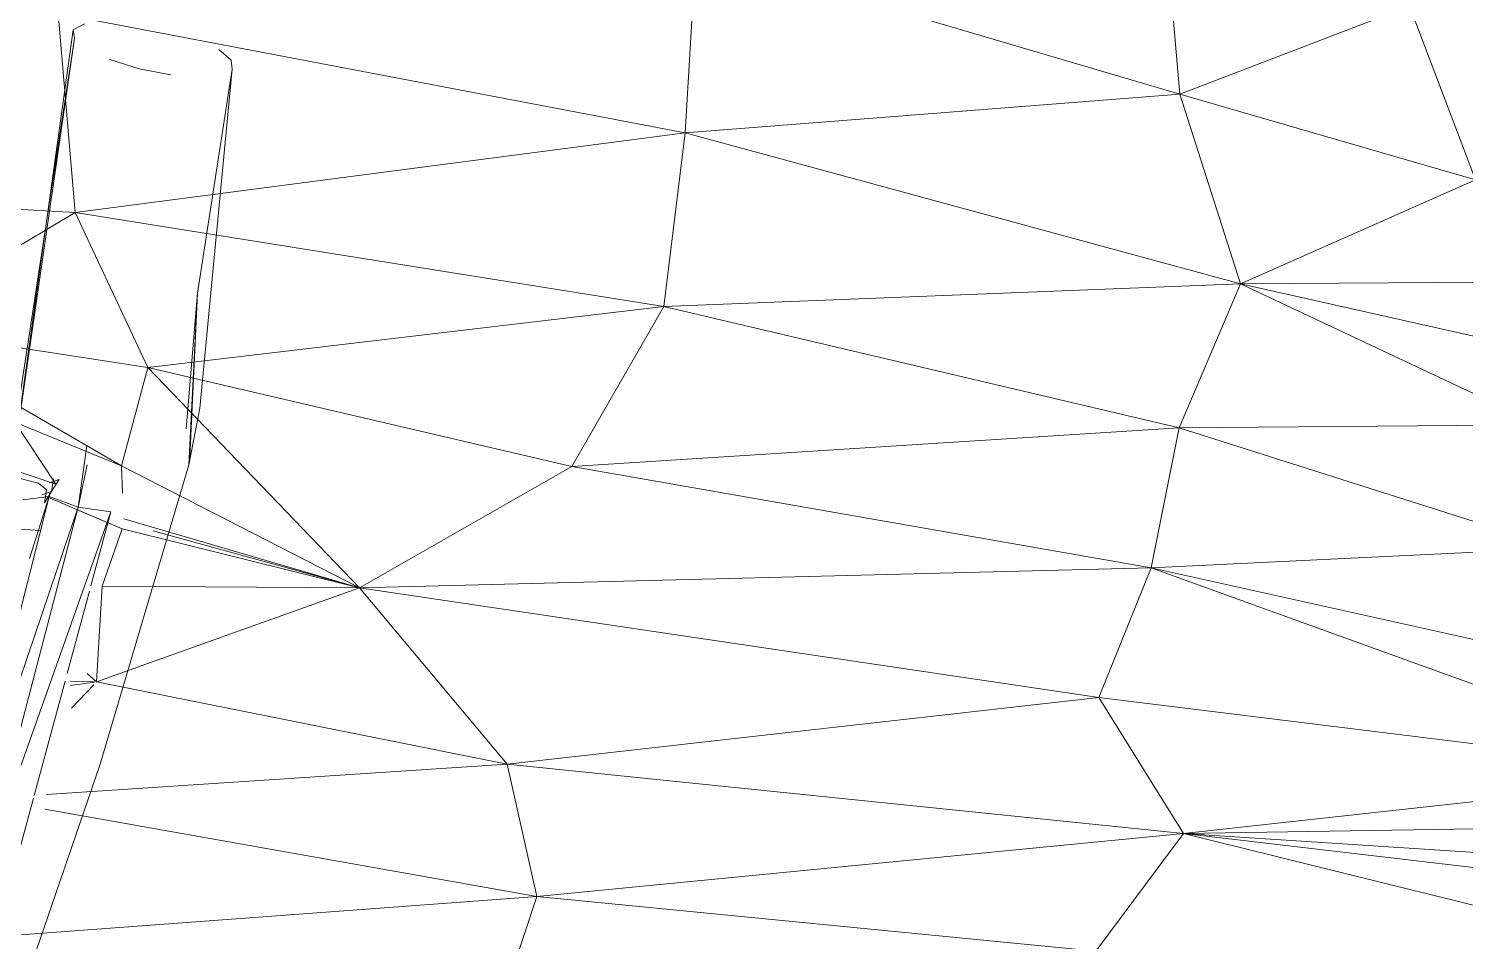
# Model space of a CAD drawing. Header units: millimetres. Extents: x -8591 to 7092, y -1621 to 14390.
# Drawn here: x -4238.7 to -4166, y 2991.4 to 3037.6 of the extents above; entities that cross this region are included whole.
import ezdxf

# ---------------------------------------------------------------- set-up
doc = ezdxf.new("R2010")
doc.units = ezdxf.units.MM
doc.layers.add('G-IMPT', color=8, linetype='Continuous', lineweight=9)
doc.layers.add('I-FURN', color=30, linetype='Continuous', lineweight=9)

# ---------------------------------------------------------------- blocks, each defined once
blk = doc.blocks.new('Artificial banana plant 1500mm - Family 4__C1-728657-Begane grond')
at = {"layer": 'G-IMPT'}
for p, q in [((231.519, 386.217), (232.276, 377.386)), ((231.519, 386.217), (232.276, 377.386)), ((207.825, 384.607), (207.282, 375.436)), ((207.825, 384.607), (207.282, 375.436)), ((232.276, 377.386), (207.825, 384.607)), ((232.276, 377.386), (207.825, 384.607)), ((176.452, 371.409), (175.592, 381.47)), ((176.452, 371.409), (175.592, 381.47)), ((175.592, 381.47), (207.282, 375.436)), ((175.592, 381.47), (207.282, 375.436)), ((243.89, 381.834), (232.276, 377.386)), ((243.89, 381.834), (232.276, 377.386)), ((243.89, 381.834), (247.228, 373.057)), ((243.89, 381.834), (247.228, 373.057)), ((173.192, 357.862), (176.352, 380.644)), ((173.192, 357.862), (176.352, 380.644)), ((176.352, 380.644), (176.922, 380.945)), ((176.412, 380.198), (176.352, 380.644)), ((172.582, 355.163), (176.412, 380.198)), ((176.412, 380.198), (173.192, 357.862)), ((176.412, 380.198), (173.192, 357.862)), ((179.692, 378.676), (178.202, 379.136)), ((184.344, 379.111), (183.722, 379.646)), ((184.344, 379.111), (184.388, 378.661)), ((181.291, 378.373), (179.692, 378.676)), ((184.388, 378.661), (182.628, 367.323)), ((184.388, 378.661), (182.628, 367.323)), ((182.751, 361.508), (184.388, 378.661)), ((182.751, 361.508), (184.388, 378.661)), ((232.276, 377.386), (207.282, 375.436)), ((232.276, 377.386), (207.282, 375.436)), ((247.228, 373.057), (232.276, 377.386)), ((247.228, 373.057), (232.276, 377.386)), ((232.276, 377.386), (235.355, 367.809)), ((232.276, 377.386), (235.355, 367.809)), ((176.452, 371.409), (207.282, 375.436)), ((176.452, 371.409), (207.282, 375.436)), ((206.2, 366.662), (207.282, 375.436)), ((206.2, 366.662), (207.282, 375.436)), ((235.355, 367.809), (207.282, 375.436)), ((235.355, 367.809), (207.282, 375.436)), ((176.452, 371.409), (146.002, 373.067)), ((176.452, 371.409), (146.002, 373.067)), ((247.228, 373.057), (235.355, 367.809)), ((247.228, 373.057), (235.355, 367.809)), ((166.732, 365.614), (176.452, 371.409)), ((166.732, 365.614), (176.452, 371.409)), ((180.132, 363.576), (176.452, 371.409)), ((180.132, 363.576), (176.452, 371.409)), ((183.098, 370.349), (176.452, 371.409)), ((183.098, 370.349), (176.452, 371.409)), ((206.2, 366.662), (183.099, 370.349)), ((206.2, 366.662), (183.099, 370.349)), ((235.355, 367.809), (206.2, 366.662)), ((235.355, 367.809), (206.2, 366.662)), ((235.355, 367.809), (232.258, 360.523)), ((235.355, 367.809), (232.258, 360.523)), ((247.813, 367.883), (235.355, 367.809)), ((247.813, 367.883), (235.355, 367.809)), ((251.65, 364.142), (235.355, 367.809)), ((251.65, 364.142), (235.355, 367.809)), ((250.467, 360.675), (235.355, 367.809)), ((250.467, 360.675), (235.355, 367.809)), ((180.132, 363.576), (206.2, 366.662)), ((180.132, 363.576), (206.2, 366.662)), ((182.071, 360.464), (182.628, 367.323)), ((182.071, 360.464), (182.628, 367.323)), ((182.193, 358.645), (182.628, 367.323)), ((182.193, 358.645), (182.628, 367.323)), ((182.628, 367.323), (182.256, 359.045)), ((182.628, 367.323), (182.256, 359.045)), ((201.561, 358.573), (206.2, 366.662)), ((201.561, 358.573), (206.2, 366.662)), ((232.258, 360.523), (206.2, 366.662)), ((232.258, 360.523), (206.2, 366.662)), ((178.792, 358.596), (166.732, 365.614)), ((178.792, 358.596), (166.732, 365.614)), ((180.132, 363.576), (166.732, 365.614)), ((180.132, 363.576), (166.732, 365.614)), ((178.792, 358.596), (180.132, 363.576)), ((178.792, 358.596), (180.132, 363.576)), ((190.822, 352.437), (180.132, 363.576)), ((190.822, 352.437), (180.132, 363.576)), ((201.561, 358.573), (180.132, 363.576)), ((201.561, 358.573), (180.132, 363.576)), ((182.751, 361.508), (182.193, 358.645)), ((182.751, 361.508), (182.193, 358.645)), ((175.482, 357.678), (173.412, 360.812)), ((175.482, 357.678), (173.412, 360.812)), ((178.792, 358.596), (173.412, 360.812)), ((178.792, 358.596), (173.412, 360.812)), ((201.561, 358.573), (232.258, 360.523)), ((201.561, 358.573), (232.258, 360.523)), ((230.839, 353.448), (232.258, 360.523)), ((230.839, 353.448), (232.258, 360.523)), ((250.467, 360.675), (232.258, 360.523)), ((250.467, 360.675), (232.258, 360.523)), ((251.398, 354.43), (232.258, 360.523)), ((251.398, 354.43), (232.258, 360.523)), ((176.612, 356.518), (177.042, 359.615)), ((176.612, 356.518), (177.042, 359.615)), ((182.193, 358.645), (182.256, 359.045)), ((182.193, 358.645), (182.256, 359.045)), ((175.482, 357.678), (173.132, 358.467)), ((175.482, 357.678), (173.132, 358.467)), ((174.592, 357.725), (173.272, 358.065)), ((175.312, 357.623), (175.362, 357.949)), ((175.362, 357.949), (175.312, 357.623)), ((176.612, 356.518), (177.068, 358.648)), ((176.612, 356.518), (177.068, 358.648)), ((177.692, 343.468), (182.193, 358.645)), ((177.692, 343.468), (182.193, 358.645)), ((178.853, 357.226), (178.792, 358.596)), ((178.853, 357.226), (178.792, 358.596)), ((190.822, 352.437), (178.792, 358.596)), ((190.822, 352.437), (178.792, 358.596)), ((190.822, 352.437), (201.561, 358.573)), ((190.822, 352.437), (201.561, 358.573)), ((230.839, 353.448), (201.561, 358.573)), ((230.839, 353.448), (201.561, 358.573)), ((175.002, 357.393), (174.592, 357.725)), ((174.772, 357.137), (175.262, 357.294)), ((175.262, 357.294), (174.772, 357.137)), ((175.262, 357.294), (174.902, 356.734)), ((175.262, 357.294), (174.902, 356.734)), ((174.952, 357.065), (175.002, 357.393)), ((174.952, 357.065), (175.002, 357.393)), ((175.132, 357.043), (175.171, 357.226)), ((175.132, 357.043), (175.171, 357.226)), ((175.132, 357.043), (175.157, 357.226)), ((175.132, 357.043), (175.157, 357.226)), ((175.642, 357.902), (175.152, 357.745)), ((175.642, 357.902), (175.152, 357.745)), ((175.642, 357.902), (175.262, 357.294)), ((175.642, 357.902), (175.262, 357.294)), ((175.262, 357.294), (175.312, 357.623)), ((175.312, 357.623), (175.262, 357.294)), ((170.372, 338.141), (176.612, 356.518)), ((170.372, 338.141), (176.612, 356.518)), ((171.772, 337.993), (176.612, 356.518)), ((171.772, 337.993), (176.612, 356.518)), ((173.18, 349.293), (175.132, 357.043)), ((173.18, 349.293), (175.132, 357.043)), ((175.132, 357.043), (173.812, 356.882)), ((175.132, 357.043), (173.812, 356.882)), ((174.15, 353.916), (175.132, 357.043)), ((174.15, 353.916), (175.132, 357.043)), ((174.902, 356.734), (174.952, 357.065)), ((174.902, 356.734), (174.952, 357.065)), ((174.952, 357.065), (178.832, 355.414)), ((176.612, 356.518), (175.132, 357.043)), ((176.612, 356.518), (175.132, 357.043)), ((178.262, 356.266), (176.612, 356.518)), ((178.262, 356.266), (176.612, 356.518)), ((171.772, 337.993), (178.262, 356.266)), ((171.772, 337.993), (178.262, 356.266)), ((178.832, 355.414), (176.632, 356.339)), ((178.832, 355.414), (176.632, 356.339)), ((177.253, 352.539), (178.262, 356.266)), ((177.253, 352.539), (178.262, 356.266)), ((178.912, 355.912), (190.822, 352.437)), ((178.912, 355.912), (190.822, 352.437)), ((173.395, 355.421), (174.701, 355.331)), ((173.395, 355.421), (174.701, 355.331)), ((178.832, 355.414), (177.822, 352.522)), ((178.832, 355.414), (177.822, 352.522)), ((178.832, 355.414), (190.822, 352.437)), ((178.832, 355.414), (190.822, 352.437)), ((180.39, 355.306), (190.822, 352.437)), ((180.39, 355.306), (190.822, 352.437)), ((251.398, 354.43), (230.839, 353.448)), ((251.398, 354.43), (230.839, 353.448)), ((190.822, 352.437), (230.839, 353.448)), ((190.822, 352.437), (230.839, 353.448)), ((228.198, 346.89), (230.839, 353.448)), ((228.198, 346.89), (230.839, 353.448)), ((254.616, 348.163), (230.839, 353.448)), ((254.616, 348.163), (230.839, 353.448)), ((259.729, 343.002), (230.839, 353.448)), ((259.729, 343.002), (230.839, 353.448)), ((176.053, 348.108), (177.18, 352.271)), ((176.053, 348.108), (177.18, 352.271)), ((177.822, 352.522), (177.532, 347.678)), ((177.822, 352.522), (177.532, 347.678)), ((190.822, 352.437), (177.532, 347.678)), ((190.822, 352.437), (177.532, 347.678)), ((177.822, 352.522), (190.822, 352.437)), ((177.822, 352.522), (190.822, 352.437)), ((190.822, 352.437), (198.292, 343.51)), ((190.822, 352.437), (198.292, 343.51)), ((190.822, 352.437), (228.198, 346.89)), ((190.822, 352.437), (228.198, 346.89)), ((177.059, 348.108), (177.532, 347.678)), ((177.059, 348.108), (177.532, 347.678)), ((174.383, 341.941), (175.946, 347.714)), ((174.383, 341.941), (175.946, 347.714)), ((177.433, 347.664), (176.212, 347.493)), ((177.433, 347.664), (176.212, 347.493)), ((176.217, 347.708), (177.438, 347.68)), ((176.217, 347.708), (177.438, 347.68)), ((177.398, 347.536), (176.269, 346.35)), ((177.398, 347.536), (176.269, 346.35)), ((177.532, 347.678), (198.292, 343.51)), ((177.532, 347.678), (198.292, 343.51)), ((198.292, 343.51), (228.198, 346.89)), ((198.292, 343.51), (228.198, 346.89)), ((259.729, 343.002), (228.198, 346.89)), ((259.729, 343.002), (228.198, 346.89)), ((228.198, 346.89), (232.468, 340.02)), ((228.198, 346.89), (232.468, 340.02)), ((177.692, 343.468), (174.272, 333.489)), ((198.292, 343.51), (175.009, 341.982)), ((198.292, 343.51), (175.009, 341.982)), ((198.292, 343.51), (232.468, 340.02)), ((198.292, 343.51), (232.468, 340.02)), ((198.292, 343.51), (199.781, 336.823)), ((198.292, 343.51), (199.781, 336.823)), ((259.729, 343.002), (232.468, 340.02)), ((259.729, 343.002), (232.468, 340.02)), ((173.382, 338.244), (174.343, 341.794)), ((173.382, 338.244), (174.343, 341.794)), ((174.913, 341.247), (199.781, 336.823)), ((174.913, 341.247), (199.781, 336.823)), ((232.468, 340.02), (199.781, 336.823)), ((232.468, 340.02), (199.781, 336.823)), ((232.468, 340.02), (228.047, 334.066)), ((232.468, 340.02), (228.047, 334.066)), ((259.151, 340.445), (232.468, 340.02)), ((259.151, 340.445), (232.468, 340.02)), ((265.002, 337.894), (232.468, 340.02)), ((265.002, 337.894), (232.468, 340.02)), ((259.952, 336.767), (232.468, 340.02)), ((259.952, 336.767), (232.468, 340.02)), ((258.282, 333.63), (232.468, 340.02)), ((258.282, 333.63), (232.468, 340.02)), ((199.781, 336.823), (170.644, 334.666)), ((199.781, 336.823), (170.644, 334.666)), ((199.781, 336.823), (198.02, 331.465)), ((199.781, 336.823), (198.02, 331.465)), ((228.047, 334.066), (199.781, 336.823)), ((228.047, 334.066), (199.781, 336.823))]:
    blk.add_line(p, q, dxfattribs=at)
blk = doc.blocks.new('Artificial banana plant 1500mm - Family 4__C2-728658-Begane grond')
blk.add_blockref('Artificial banana plant 1500mm - Family 4__C1-728657-Begane grond', (0, 0))
blk = doc.blocks.new('Artificial banana plant 1500mm - Family 4-728656-Begane grond')
blk.add_blockref('Artificial banana plant 1500mm - Family 4__C2-728658-Begane grond', (0, 0))
blk = doc.blocks.new('Artificial banana plant 1500mm - Ny märkning-728662-Begane grond')
blk.add_blockref('Artificial banana plant 1500mm - Family 4-728656-Begane grond', (0, 0))

msp = doc.modelspace()

# ---------------------------------------------------------------- block references
at = {"layer": 'I-FURN'}
msp.add_blockref('Artificial banana plant 1500mm - Ny märkning-728662-Begane grond', (-4412.758, 2656.875), dxfattribs=at)

doc.saveas('drawing.dxf')
